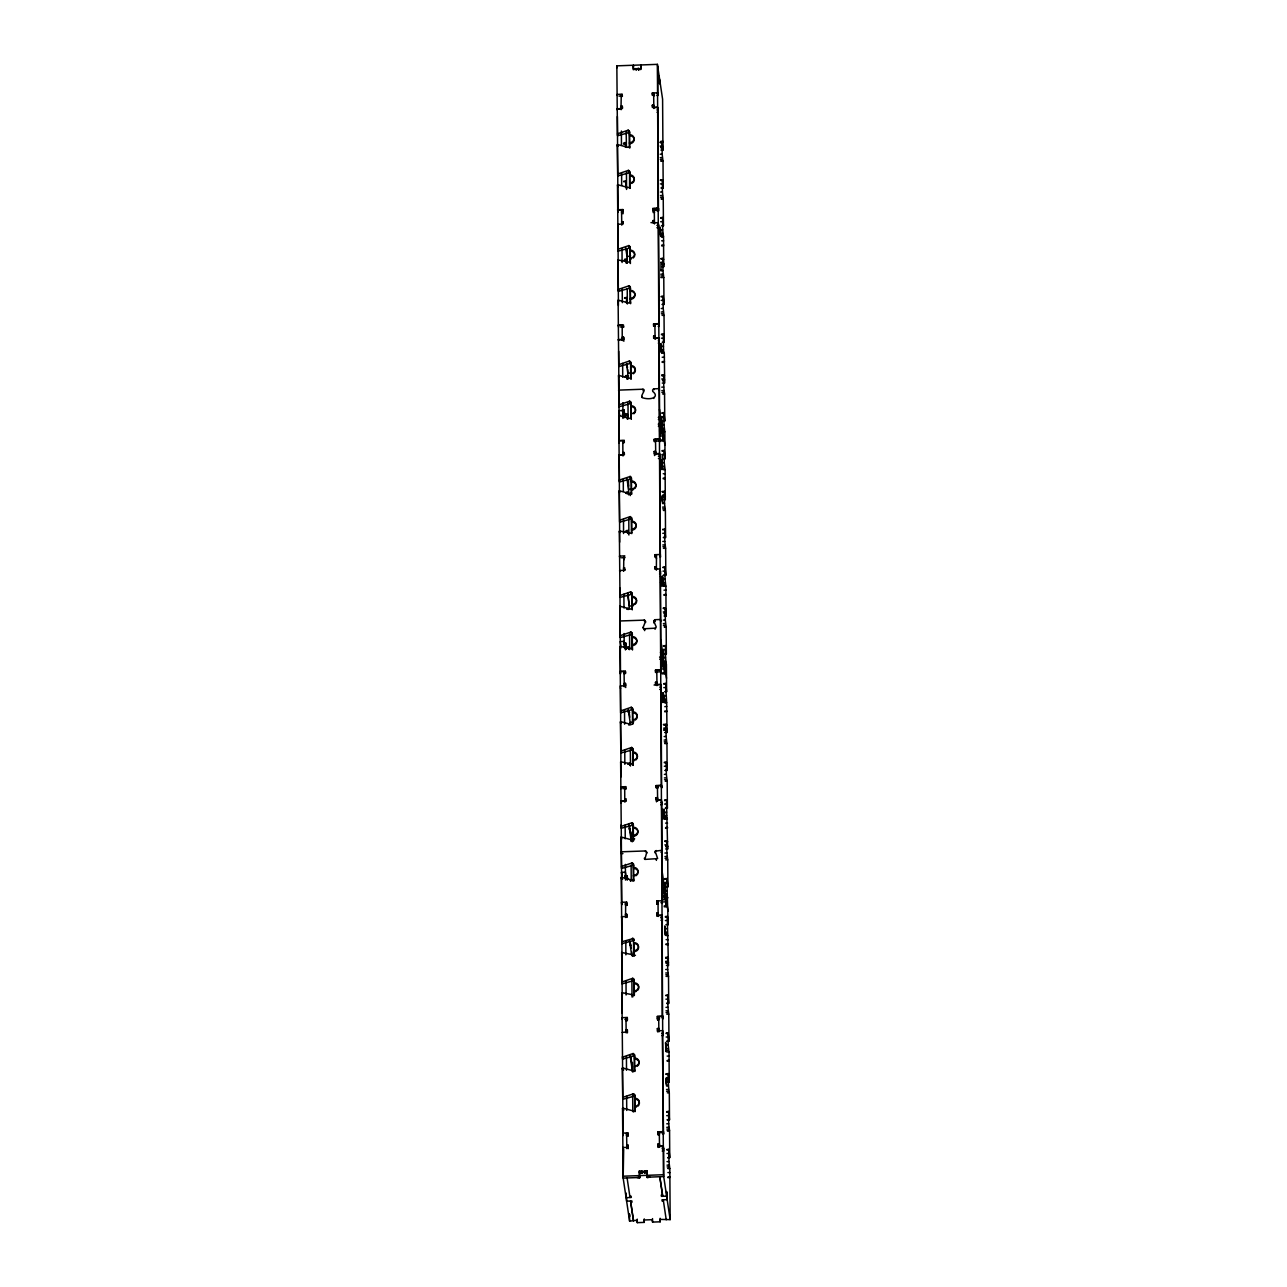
<?xml version="1.0" encoding="UTF-8"?>
<svg xmlns="http://www.w3.org/2000/svg" width="1287" height="1287" viewBox="0 0 1287 1287"><rect width="100%" height="100%" fill="white"/><g stroke="black" fill="none" stroke-linecap="round" stroke-linejoin="round"><path stroke-width="1.5" d="M659.604 429.311C663.432 430.984 663.288 425.241 659.507 427.236M661.92 883.284L663.947 883.944L664.687 896.926L662.725 896.975M626.447 147.394L626.174 131.547M662.934 150.273L662.596 99.163L659.089 75.708L659.298 81.58L659.282 80.421M663.722 266.747L663.529 236.744L661.566 236.824M662.58 380.132L664.639 379.681L664.317 353.217L663.577 351.48L661.631 351.608M664.51 383.204L664.639 379.794M666.972 729.423L666.666 702.638L664.703 702.702L666.65 702.509L665.765 687.548L663.802 687.612M666.875 732.625L666.875 729.52L664.945 729.552M667.663 849.098L666.553 804.021L664.591 804.085M668.452 965.572L667.342 920.495L665.379 920.559M625.482 147.345L625.482 143.163M625.739 187.21L625.739 181L626.496 188.722M628.088 533.494L628.088 530.421M628.86 649.308L628.876 646.878M629.649 765.138L629.665 763.352L629.858 764.993M661.454 338.208L663.416 338.127L663.416 333.96L661.502 334.137M661.985 416.843L663.947 416.763L663.947 412.596L662.033 412.773M662.178 454.359L664.189 454.601L664.205 450.418L662.049 450.627M665.347 510.376L664.526 503.555C661.405 504.81 660.456 492.696 664.478 495.398L664.478 491.232L665.282 499.469L663.32 499.533M662.773 533.317L664.719 533.236L664.735 529.07L665.524 537.29L663.561 537.371M663.014 571.138L664.977 571.074L664.993 566.891L665.781 575.128L663.336 575.225M663.304 611.952L665.266 611.872L665.266 607.705L666.055 615.942L664.092 616.006M667.342 920.495L667.342 916.312L665.443 916.505M665.91 999.195L667.873 999.13L667.873 994.948L668.677 1003.184L666.714 1003.249M666.167 1037.032L668.13 1036.952L668.13 1032.785M669.288 1092.727L668.468 1085.922C665.331 1087.161 664.43 1075.16 668.403 1077.766L668.403 1073.583L666.006 1073.792M666.698 1115.668L668.661 1115.604L668.661 1111.421L666.763 1111.614M666.956 1153.506L668.918 1153.425L668.918 1149.243M659.539 409.314L661.534 431.032L659.571 431.081M662.306 429.15L663.014 440.862L660.794 440.91M663.497 895.173C666.393 896.267 666.183 891.827 663.4 893.098M660.842 650.321L662.322 650.273L663.111 663.979L661.148 664.028M663.175 663.931L663.046 655.196L664.575 673.793L662.129 673.857M665.459 895.092L666.151 906.74L664.189 906.788M628.603 609.443L626.721 609.25M622.924 853.619L621.396 853.683L621.122 851.817L645.784 850.932L646.782 852.155L644.851 859.41L657.593 858.622M661.615 430.952L659.652 430.164M662.885 432.078L663.078 440.797M665.363 893.065L664.623 888.127L664.752 896.878M627.38 379.263L627.091 376.142L627.042 378.973M630.598 880.968L630.501 879.858L630.437 880.952M660.955 187.966L663.175 187.886L662.403 179.681L662.371 183.816L660.408 183.896M664.607 691.682L666.569 691.602L665.813 683.397L665.765 687.548M664.639 732.48L666.843 732.4L666.087 724.195L666.039 728.345L663.963 727.927L663.802 730.389M665.669 848.953L667.631 848.873L666.875 840.668L666.827 844.819L664.864 844.899M626.447 649.292L625.627 642.856L625.707 648.97M662.21 427.139L661.486 422.249L661.615 430.083M629.761 148.102L629.456 132.481L617.857 135.634L617.583 133.768L628.329 130.148L629.407 131.242L629.343 146.782L628.297 147.442L617.647 144.578L617.905 146.445M629.97 188.385L629.681 172.667L618.066 175.82L617.808 173.954L628.555 170.334L629.616 171.316L629.568 186.953L628.41 187.629L617.857 184.765L618.13 186.631M630.389 263.529L630.083 247.908L618.484 251.062L618.21 249.195L628.957 245.56L630.035 246.67L629.906 262.307L618.275 260.006L618.403 260.939M630.614 303.716L630.308 288.079L618.693 291.248L618.436 289.382L629.182 285.746L630.244 286.744L630.196 302.381L629.037 303.056L618.484 300.193L618.629 301.126M631.016 379.054L630.727 363.32L619.111 366.473L618.838 364.623L629.584 360.987L630.662 362.081L630.598 377.622L629.44 378.281L618.902 375.434L619.176 377.284M631.241 419.128L630.936 403.507L619.337 406.66L619.063 404.794L629.81 401.174L630.887 402.155L630.823 417.808L629.665 418.468L619.127 415.604L619.385 417.471M631.644 494.369L631.354 478.748L619.739 481.901L619.465 480.035L630.34 476.431L631.29 477.509L631.241 493.05L630.083 493.709L619.53 490.846L619.739 492.245M619.916 532.191L619.755 531.032L631.386 533.333L631.515 517.68L630.324 516.586L619.69 520.221L619.964 522.088L631.483 518.838L631.853 532.673M632.271 609.797L631.981 594.176L620.366 597.329L620.109 595.463L630.855 591.827L631.917 592.824L631.869 608.461L630.71 609.137L620.157 606.274L620.431 608.14M620.656 648.31L620.382 646.46L632.014 648.745L632.142 633.107L631.064 632.014L620.318 635.649L620.591 637.499L632.207 634.346L632.496 649.983M632.898 723.342L632.528 709.491L620.994 712.741L620.736 710.891L631.354 707.239L632.544 708.252L632.496 723.889L631.45 724.549L620.784 721.685L620.977 722.972M621.138 762.805L621.01 761.872L632.641 764.172L632.77 748.535L631.82 747.457L620.945 751.061L621.219 752.927L632.834 749.774L633.124 765.395M633.494 840.958L633.236 825.015L621.637 828.168L621.364 826.302L632.239 822.699L633.188 823.664L633.124 839.317L632.078 839.961L621.428 837.113L621.685 838.979M622.57 879.343L621.637 877.3L632.19 880.163L633.349 879.488L633.413 863.947L632.335 862.853L621.589 866.489L621.846 868.355L633.461 865.186L633.751 880.919M633.864 940.427L622.264 943.596L621.991 941.73L633.526 938.48L633.606 954.938L622.055 952.541L622.264 954.053M622.49 994.24L622.264 992.711L633.912 995.012L634.041 979.375L632.834 978.265L622.216 981.901L622.474 983.767L634.008 980.517L634.378 995.301M634.523 1069.626L634.797 1071.476L634.427 1055.758L622.892 1059.008L622.618 1057.142L633.14 1053.506L634.443 1054.52L634.378 1070.157L633.22 1070.816L622.683 1067.953L623.616 1069.996M623.825 1110.182L622.908 1108.139L633.445 1111.003L634.604 1110.343L634.668 1094.803L633.719 1093.725L622.844 1097.328L623.117 1099.195L634.716 1096.041L635.022 1111.662M664.462 665.025L664.639 673.777M666.216 906.643L666.022 897.972L668.082 911.26M625.932 492.776L627.831 492.615L627.815 493.484M661.245 296.316L663.207 296.235L663.159 300.289L661.196 300.37M663.69 374.758L663.69 378.925L661.727 379.005M665.717 957.303L667.68 957.238L667.615 961.292L665.652 961.357M627.686 879.069L627.203 875.803L627.236 880.195M627.091 303.169L626.56 297.506L626.528 303.169M660.955 150.112L662.918 150.048L662.145 141.843L662.113 145.994L660.151 146.058M663.722 263.722L661.808 263.658M667.663 846.074L665.733 846.009M657.512 858.156L655.115 851.19L661.679 850.321L661.952 852.187L660.939 852.219M644.369 858.172L644.465 859.024M663.111 469.642L665.106 469.691L665.299 499.678M665.524 645.527L665.508 649.71L663.465 649.356M666.312 762.001L666.296 766.183L664.333 766.248M667.052 1051.994L669.031 1052.058L669.24 1082.045M618.87 391.988L618.613 390.122L642.953 389.221C646.943 389.559 639.832 395.334 642.326 397.715C650.788 400.514 660.054 397.233 652.638 391.296M620.141 622.828L619.867 620.977L644.674 620.125L645.511 621.38L643.066 627.589L644.304 628.764L655.678 628.153L656.225 626.914L653.748 621.138L654.037 623.069M663.03 147.056L661.019 147.185M663.706 244.98L661.679 245.173M664.494 361.454L662.21 361.647M665.266 477.992L663.255 478.104M665.395 496.476L663.368 496.605M666.055 594.465L664.044 594.578M666.183 612.95L664.156 613.079M666.843 710.939L664.816 711.051M668.42 943.821L665.91 944.014M668.548 962.306L666.039 962.515M669.208 1060.343L667.181 1060.472M669.32 1078.844L667.309 1078.956M662.628 217.487L660.714 217.664M627.316 413.947L627.316 419.144M662.902 258.285L662.902 262.468L660.875 262.226M666.553 799.838L664.655 800.031M667.084 878.474L667.084 882.657C663.078 879.986 664.028 892.052 667.149 890.813L668.178 924.774M667.615 827.444L665.604 827.525M661.808 416.361L661.92 423.938M659.443 390.492L659.169 388.626L653.539 388.851L652.477 390.234M631.965 839.977L632.239 841.843M632.19 880.163L632.319 881.096M632.593 955.404L632.737 956.338M632.818 995.575L632.979 996.749M662.483 666.039L664.446 665.958M617.47 135.698L616.843 65.846L657.4 64.35L659.089 75.724M633.574 67.101L633.301 65.235L633.317 69.723L638.336 68.388L638.609 70.238M657.078 92.584L657.914 95.495L656.933 95.528M653.635 95.27L652.332 95.318L652.316 93.018L657.544 92.825L657.914 95.495M656.917 93.227L657.898 93.179M618.999 96.123L622.49 95.994M620.929 96.477L622.232 96.428L622.232 94.128L616.988 94.498L617.133 95.431M653.844 108.51L653.635 93.147L654.472 95.624M622.297 106.242L620.977 106.29L621.251 108.156L622.554 108.108L622.297 106.242L622.297 108.558L617.068 108.751M652.38 105.132L653.699 105.084L653.957 106.95L652.654 106.998L652.38 105.132L652.396 107.448L657.625 107.255L658.011 112.226L657.03 112.259M621.138 109.717L620.994 108.784L617.068 108.928L617.213 109.862M653.699 107.577L657.625 107.432M657.013 109.958L657.995 109.91M624.275 142.648L626.238 142.664M660.923 141.297L662.885 141.216M623.568 143.356L625.53 143.275L625.9 147.345M660.215 142.004L662.162 141.924M623.487 143.919L625.45 143.838M660.118 142.567L662.081 142.487M624.356 144.144L626.319 144.08M660.987 142.793L662.934 142.567M660.955 147.876L662.918 147.812M660.199 154.215L662.162 154.134L662.982 160.955L660.778 161.036L663.014 161.084L663.191 188.095M660.231 157.706L662.194 157.641M660.328 159.475L662.29 159.395M623.825 181.194L625.788 181.113M660.456 179.842L662.419 179.762M623.745 181.757L625.707 181.676M660.376 180.405L662.338 180.325M660.456 192.053L662.419 191.972L663.239 198.793L663.448 225.933M660.488 195.544L662.451 195.463M660.585 197.313L662.548 197.233M661.277 198.858L663.239 198.793L661.309 198.986M656.965 208.044L658.526 208.607L658.542 210.907L657.078 210.971M623.117 211.406L622.86 209.556L617.615 209.749L617.985 212.403L617.374 116.522M653.233 212.612L652.943 208.446L658.188 208.253L658.542 210.907M617.615 209.926L621.541 209.781L621.911 212.258L621.894 210.392M654.472 223.938L654.263 208.574L658.526 208.607M623.133 213.722L622.86 211.856L621.557 211.905L621.83 213.771M652.959 210.746L654.263 210.698L654.536 212.564M660.633 218.243L662.676 217.551L663.432 225.708L661.47 225.788M622.924 221.67L621.605 221.718L621.878 223.584L623.198 223.536L622.924 221.67L622.94 223.97L617.696 224.356M656.917 227.719L658.638 227.654L658.252 222.667L653.024 222.86L653.008 220.56L654.327 220.511M660.665 221.734L662.628 221.654L662.596 218.163M654.584 222.378L653.281 222.426L653.008 220.56M650.965 222.635L654.81 222.49M656.901 225.402L658.622 225.338M660.714 229.89L662.676 229.81L663.497 236.631L661.534 236.695M660.746 233.381L662.708 233.301M660.842 235.135L662.805 235.071M661.647 240.782L663.625 240.846M661.631 245.865L663.593 245.801M624.822 259.121L627.026 259.041L626.962 249.598M624.356 259.829L626.319 259.749L626.64 263.304M660.987 258.478L662.95 258.397L663.706 266.522L661.743 266.586M624.275 260.392L626.319 259.749M660.907 259.041L662.869 258.96M625.128 260.618L627.091 260.537M661.775 259.266L663.738 259.33M661.743 264.35L663.706 264.285M660.875 269.626L660.987 270.688L662.95 270.608L663.77 277.429L663.979 304.569M660.762 274.195L662.982 274.115M660.875 275.949L663.078 275.868M660.826 277.542L663.802 277.558M624.613 297.667L626.576 297.587M624.533 298.23L626.496 298.15M661.164 296.879L663.127 296.798M662.001 304.424L663.963 304.359L663.207 296.235M661.245 308.526L663.207 308.446L664.028 315.267L664.237 342.406M661.277 312.017L663.239 311.937M661.373 313.787L663.336 313.706M662.065 315.331L664.06 315.379M658.333 323.439L659.169 326.335L658.188 326.367M654.906 326.126L653.587 326.174L653.571 323.857L658.815 323.664L659.169 326.335M618.259 325.354L622.184 325.209L622.522 327.525L622.458 324.951M655.099 339.35L654.89 324.002L658.815 323.857M658.172 324.067L659.153 324.034M620.27 326.962L623.761 326.834M622.184 327.332L623.503 327.284L623.487 324.967L618.259 325.161L618.516 327.027M661.421 334.7L663.384 334.636M623.552 337.081L622.248 337.13L622.506 338.996L623.825 338.948L623.552 337.081L623.841 341.264M653.651 335.971L654.954 335.923L655.228 337.789L653.909 337.837L653.651 335.971L653.651 338.288L658.896 338.095L659.266 343.066L658.284 343.114M618.323 339.591L623.568 339.398M622.393 340.556L622.248 339.623L618.339 339.768L618.468 340.701M654.97 338.417L658.896 338.272M658.268 340.798L659.25 340.765M662.242 342.262L664.205 342.181L663.465 334.073M661.502 346.348L663.465 346.283L663.561 351.415M661.518 349.855L663.481 349.774M662.081 353.185L664.317 353.217M662.194 357.255L664.414 357.319M662.162 362.355L664.365 362.258M631.515 372.973L627.815 373.101L626.415 363.771M625.852 375.595L627.815 375.514L627.783 369.562M625.144 376.303L627.107 376.222M661.775 374.951L663.738 374.871L664.494 382.995L662.274 383.076M625.064 376.866L627.026 376.785M661.695 375.514L663.658 375.434M625.916 377.091L627.879 377.011M662.065 375.756L664.526 375.659M662.532 380.823L664.494 380.759M661.775 387.162L663.738 387.081L664.559 393.902L664.768 421.042M661.808 390.653L663.77 390.572M661.904 392.422L663.867 392.342M662.596 393.967L664.591 394.031M622.345 410.006L624.05 409.942L624.822 415.138L624.871 416.827L622.908 416.956M622.264 410.923L624.05 409.909M624.903 414.157L627.364 414.06L627.831 419.128M622.329 414.897L627.284 414.623M661.952 413.352L663.915 413.272M658.284 417.406L660.746 417.358M658.381 419.482L660.842 419.401M662.789 420.897L664.752 420.833L663.995 412.709M659.523 422.345L661.486 422.281M659.443 423.278L661.405 423.198M658.252 424.163L660.714 424.067M662.033 425L663.995 424.919L664.816 431.74M658.349 426.238L660.81 426.142M662.049 428.491L664.012 428.41M662.162 430.244L664.124 430.18M662.113 431.837L664.848 431.853L665.025 458.88M660.987 432.159L662.95 432.094L664.929 445.366M660.907 433.092L662.869 433.011M662.178 433.896L660.215 433.96M660.311 436.036L662.274 435.971M624.388 442.261L624.115 440.395L618.886 440.588L619.24 443.259L618.661 351.303M655.533 441.538L654.214 441.586L654.214 439.285L659.443 439.092L659.797 441.763L659.7 438.835M618.886 440.765L622.811 440.621L623.165 443.114L623.149 441.232M655.726 454.778L655.517 439.414L659.443 439.269M660.875 439.977L663.078 439.897M622.811 442.744L624.131 442.696L624.115 440.395M624.179 452.509L622.876 452.557L623.149 454.424L624.452 454.375L624.179 452.509L624.195 454.81L618.967 455.003L619.32 457.689M654.279 451.399L655.582 451.351L655.855 453.217L654.536 453.265L654.279 451.399L654.552 455.566M662.21 451.174L664.172 451.11M654.295 453.7L659.523 453.507L659.797 455.373L660.344 556.37L660.07 554.504L654.842 554.697L654.858 557.014L656.161 556.965L656.434 558.831M618.967 455.196L622.892 455.051L623.021 455.984M655.598 453.844L659.523 453.7L659.893 458.494L658.429 458.542M658.413 456.242L659.877 456.193M663.03 458.735L664.993 458.655L664.253 450.547M659.716 460.119L661.679 460.038L661.872 462.403M659.893 461.309L661.856 461.245M659.909 462.483L662.033 462.339L662.21 463.545L660.07 463.577M662.29 462.821L664.253 462.757L665.073 469.562M659.764 465.942L661.888 465.894L661.904 467.068L661.679 460.038M662.306 466.312L664.269 466.248M659.941 467.133L662.065 467.004M660.102 468.243L662.065 468.162L662.242 469.369L660.279 469.449M662.403 468.082L664.365 468.018M663.223 473.713L665.202 473.793M663.191 478.812L665.154 478.732M626.64 492.068L628.603 491.988L628.523 480.083M662.081 491.441L664.526 491.344M625.852 493.339L627.815 493.259M662.242 491.988L664.446 491.907M626.705 493.565L628.683 493.629M663.352 492.213L665.315 492.277M663.32 497.297L665.282 497.232M662.596 507.126L664.542 507.046M662.692 508.896L664.655 508.815M663.384 510.44L665.379 510.489L665.556 537.516L663.352 537.596M626.19 530.598L628.153 530.534L628.426 533.574M662.821 529.247L664.784 529.182M626.109 531.161L628.072 531.097M662.741 529.81L664.703 529.745M662.821 541.457L664.784 541.393L665.604 548.214M662.837 544.964L664.8 544.884M662.934 546.718L664.896 546.653M663.4 548.294L665.636 548.326L665.813 575.353L663.352 575.45M619.514 556.193L624.742 555.807L623.712 560.038M621.524 557.802L625.015 557.673M654.906 566.827L656.209 566.779L656.483 568.629L655.18 568.677L654.906 566.827L654.922 569.127L660.151 568.934L660.521 573.922L659.539 573.954M663.078 567.084L665.041 567.02M662.998 567.647L664.961 567.583M625.08 569.787L623.777 569.835L623.503 567.985L624.806 567.937L624.822 570.238L619.594 570.559L619.723 571.492M659.523 571.637L660.504 571.605M660.504 576.592L662.467 576.512L662.66 578.877M660.681 577.783L662.644 577.718M660.698 578.957L662.821 578.812L662.998 580.019L660.858 580.051M663.078 579.295L665.041 579.23L665.862 586.035L663.899 586.116M660.553 582.416L662.676 582.367L662.692 583.542M663.095 582.786L665.057 582.721M660.73 583.606L662.837 583.478M660.891 584.716L662.853 584.636M663.191 584.555L665.154 584.491M661.068 585.907L663.03 585.842L662.821 578.812M663.915 586.228L665.878 586.164L666.087 616.151M664.012 590.186L665.958 590.041M627.396 595.929L628.635 595.897M663.979 595.286L665.942 595.205M633.091 605.904L629.375 606.048L627.702 594.835M627.429 608.526L629.391 608.461L627.959 593.21M663.352 607.898L665.315 607.818M663.272 608.461L665.234 608.381M664.124 608.687L666.103 608.751M664.108 613.77L666.071 613.706M663.352 620.109L665.315 620.028L666.135 626.849L664.172 626.914L666.167 626.962L666.344 653.989L664.349 653.844M663.368 623.6L665.331 623.519M663.465 625.369L665.427 625.289M623.664 642.953L625.627 642.889M623.584 643.886L625.546 643.806M626.978 647.071L628.941 647.007L629.166 649.533M663.368 645.736L665.572 645.656L666.312 653.764M626.898 647.634L628.86 647.57M663.529 646.283L665.492 646.219M624.388 647.811L626.351 647.747M660.456 652.412L662.419 652.332M660.842 655.308L663.062 655.228M662.982 656.145L660.778 656.225M659.587 657.11L662.29 657.013M663.465 656.515L663.609 657.93L665.572 657.866L666.393 664.671L663.448 664.784M659.684 659.185L662.387 659.089M662.306 660.134L663.786 660.086M663.384 661.438L665.588 661.357M661.92 662.226L663.883 662.162M661.228 663.095L663.191 663.03M663.481 663.207L665.685 663.127M662.065 665.122L666.409 664.8L666.602 691.827M661.791 666.907L663.754 666.827M661.888 668.983L663.851 668.902M625.643 673.101L625.369 671.235L620.141 671.428L620.495 674.082L619.948 588.062M656.788 672.393L655.485 672.441L655.469 670.125L660.698 669.932L661.068 672.618L660.955 669.69M620.141 671.605L624.066 671.46L624.404 673.793L624.42 672.071M656.997 685.633L656.772 670.27L660.698 670.125M624.082 673.6L625.385 673.551L625.369 671.235M662.194 672.94L664.655 672.844M625.434 683.349L624.131 683.397L624.404 685.263L625.707 685.215L625.434 683.349L625.723 687.531M655.533 682.239L656.837 682.19L657.11 684.057L655.807 684.105L655.533 682.239L655.55 684.555L660.778 684.362L661.148 689.349L659.684 689.398M663.867 683.558L665.829 683.494M663.786 684.121L665.749 684.057M625.45 685.665L620.221 686.035L620.575 688.513M654.086 685.038L660.778 684.555M659.668 687.097L661.148 687.049M661.293 693.049L663.255 692.985L663.786 697.651M661.47 694.256L663.432 694.192L663.448 695.35M661.486 695.43L663.593 695.286L663.819 702.316L661.856 702.38M663.867 695.768L665.829 695.704M661.647 696.524L663.786 696.492M661.325 698.873L663.465 698.841L663.481 700.015L663.255 692.985M663.883 699.259L665.846 699.291M661.518 700.08L663.625 699.951M663.979 701.029L665.942 700.965M661.679 701.19L663.642 701.109L663.819 702.316M664.8 706.66L666.746 706.434M628.185 712.403L629.665 712.355M664.768 711.759L666.73 711.679M628.217 709.443L630.163 722.522L633.783 721.782M628.699 724.983L630.18 724.935L630.163 722.474M663.4 724.388L666.103 724.291M663.561 724.951L666.022 724.854M664.671 725.16L666.875 725.015M664.896 730.244L666.859 730.163M664.14 736.566L666.103 736.502L666.923 743.323L664.719 743.403M664.156 740.073L666.119 739.993M664.253 741.827L666.216 741.762M664.735 743.516L666.956 743.436L667.133 770.463L665.17 770.527M627.766 763.545L629.729 763.481M664.398 762.194L666.36 762.129L667.1 770.237L665.138 770.318M627.686 764.108L629.649 764.044M664.317 762.757L666.28 762.692M664.398 774.404L666.36 774.34L667.181 781.145L667.39 808.3L665.427 808.365M664.414 777.895L666.376 777.831M664.51 779.665L666.473 779.6M657.416 787.805L656.113 787.853L656.097 785.553L661.325 785.36L661.695 788.046L661.582 785.102M620.768 787.033L624.694 786.888L625.064 789.365L625.048 787.065M657.641 801.206L657.416 785.697L661.325 785.553M622.779 788.658L626.27 788.529M624.71 789.011L626.013 788.963L626.013 786.663L620.768 786.856L621.042 788.722M656.161 797.667L657.48 797.618L657.737 799.484L656.434 799.533L656.161 797.667L656.45 801.833M626.335 800.643L625.032 800.691L624.758 798.825L626.077 798.777L626.077 801.077L620.849 801.27L621.122 803.136M656.177 799.967L661.405 799.774L661.791 804.777L660.81 804.809M620.849 801.399L624.774 801.254L624.919 802.187M657.48 800.128L661.405 799.983M664.575 800.594L666.602 799.903L667.358 808.075L665.395 808.139M660.794 802.509L661.775 802.461M662.081 809.523L664.044 809.459L664.575 814.124M662.258 810.73L664.221 810.665L664.237 811.824M662.274 811.888L664.382 811.759L664.607 818.789L662.644 818.854M664.655 812.242L666.618 812.161M662.435 812.998L664.398 812.917M662.612 813.03L664.575 812.966M662.113 815.347L664.253 815.314L664.269 816.489L662.306 816.553M664.671 815.733L666.634 815.668M662.451 816.489L664.414 816.425M662.467 817.663L664.43 817.583L664.607 818.789M664.768 817.502L666.73 817.422M665.476 819.063L667.438 818.982L665.492 819.175M665.588 823.133L667.551 823.213M628.973 828.876L629.954 828.844M665.556 828.233L667.519 828.152M634.668 838.851L630.952 838.995L628.716 824.05M664.929 840.829L666.891 840.765M664.848 841.392L666.811 841.328M665.701 841.618L667.68 841.698M665.685 846.717L667.647 846.637M664.929 853.04L666.891 852.975L667.712 859.78M664.945 856.547L666.907 856.466M665.041 858.3L667.004 858.236M665.749 859.861L667.728 859.909L667.921 886.936L665.958 887M621.492 872.329L622.281 877.637L621.492 872.393L625.418 872.184L626.463 879.278M624.742 875.916L627.203 875.836M624.919 876.833L627.123 876.753M664.687 878.683L667.149 878.603L667.889 886.711L665.926 886.791M664.864 879.246L667.068 879.166M662.017 885.359L663.979 885.279M662.66 888.239L664.623 888.159M662.596 889.156L664.559 889.092M661.904 890.041L663.867 889.961M662.001 892.116L663.963 892.036M664.719 894.385L667.165 894.304M662.789 896.042L664.752 895.977M664.816 896.154L667.261 896.074M666.006 897.699L667.985 897.747M664.14 898.053L666.103 897.988M664.06 898.969L666.022 898.905M663.368 899.854L665.331 899.774M626.914 905.388L626.64 902.074L621.396 902.332L621.766 904.809L621.235 824.822M656.724 900.964L656.997 904.134L656.724 900.964L661.968 900.771L662.226 902.637L660.923 902.686M663.465 901.93L665.427 901.849M624.935 904.021L626.898 903.941M656.997 902.831L658.3 902.782M626.801 905.437L626.64 904.391L625.482 905.372M656.74 903.281L658.188 904.166M664.269 905.855L666.232 905.791M626.978 916.054L626.705 914.204L625.385 914.253L626.978 916.923M656.949 916.328L656.788 913.094L658.107 913.046L658.3 914.43M656.788 913.094L657.062 914.944L658.284 914.912M626.849 917.438L626.721 916.505L621.476 916.698L621.846 919.175M656.804 915.395L662.033 915.202L662.419 920.189L660.939 920.253M658.3 902.991L658.043 901.125L658.124 915.556L662.049 915.411M661.003 917.116L662.306 917.068L662.21 1018.081M665.363 917.068L667.326 916.987M660.923 917.937L662.403 917.888M665.942 924.629L668.146 924.549L667.406 916.424M665.443 928.715L667.406 928.635M665.459 932.206L667.422 932.142M665.556 933.976L667.519 933.895M666.006 935.536L668.243 935.585M666.119 939.623L668.339 939.671M629.761 945.35L631.241 945.302M666.103 944.706L668.307 944.626M629.504 940.524L631.74 955.469L635.456 955.324M665.636 957.866L667.599 957.801M666.006 958.107L668.468 958.171M665.974 963.207L668.436 963.11M666.457 965.427L668.42 965.347L667.68 957.238M665.717 969.513L667.68 969.449L668.5 976.254L668.709 1003.41L666.746 1003.474M665.733 973.004L667.696 972.94M665.829 974.774L667.792 974.709M666.039 976.35L668.516 976.383M665.974 995.141L667.937 995.06M665.894 995.704L667.856 995.639M665.974 1007.351L667.937 1007.287L668.757 1014.092M665.99 1010.842L667.953 1010.778M666.087 1012.612L668.05 1012.531M666.795 1014.172L668.773 1014.22L668.967 1041.231L667.004 1041.312M622.264 1019.32L622.039 1017.695L627.268 1017.502L627.412 1018.548M657.351 1016.392L657.641 1019.98L657.351 1016.392L662.596 1016.199L662.95 1018.886L662.853 1015.958M658.88 1031.901L658.671 1016.537L662.596 1016.392M624.919 1019.465L627.541 1019.368M657.625 1018.258L659.587 1018.178M625.965 1019.851L627.412 1020.736M657.367 1018.693L658.687 1018.644L658.864 1019.931M627.461 1030.549L626.029 1029.664L626.286 1031.531L627.445 1031.482M657.432 1028.506L658.735 1028.458L659.008 1030.324L657.689 1030.372L657.432 1028.506L657.577 1031.756M627.477 1032.866L627.348 1031.933L622.152 1032.431M657.432 1030.823L662.676 1030.63L663.046 1035.617L662.065 1035.649M662.29 1032.512L663.497 1133.477L662.178 1133.525M666.232 1032.978L668.194 1032.898L668.934 1041.022L666.972 1041.086M662.049 1033.348L663.03 1033.316M666.151 1033.541L668.114 1033.461M666.216 1045.189L668.178 1045.108L669.015 1051.929M666.248 1048.68L668.21 1048.599M666.344 1050.449L668.307 1050.369M667.149 1056.08L669.127 1056.144M667.133 1061.164L669.095 1061.099M665.926 1074.355L668.387 1074.275M667.277 1074.565L669.256 1074.645M667.261 1079.664L669.224 1079.584M667.245 1081.9L669.208 1081.82L668.468 1073.712M666.521 1089.478L668.484 1089.413M666.618 1091.247L668.58 1091.183M667.326 1092.808L669.304 1092.856L669.497 1119.883L667.277 1119.963M666.682 1112.177L668.645 1112.097M667.261 1119.738L669.465 1119.658L668.725 1111.534M666.746 1123.824L668.709 1123.744L669.546 1130.565L667.326 1130.646M666.779 1127.315L668.741 1127.251M666.875 1129.085L668.838 1129.005M667.358 1130.774L669.562 1130.694L669.739 1157.705L667.776 1157.785M628.169 1135.794L627.895 1132.93L622.667 1133.123L623.021 1135.601L622.506 1056.37M658.14 1135.054L657.995 1131.82L663.223 1131.627L663.577 1134.314L663.481 1131.386M659.507 1147.328L659.298 1131.965L663.223 1131.82M626.206 1134.861L628.169 1134.78M657.995 1131.82L658.252 1133.67L659.571 1133.622M628.04 1136.164L626.592 1135.279L626.737 1136.212M657.995 1134.12L659.443 1135.005M627.959 1145.044L626.656 1145.092L628.233 1148.631L627.959 1145.044L628.233 1146.91M658.236 1147.409L658.059 1143.934L659.362 1143.886L659.587 1145.398M658.059 1143.934L658.317 1145.8L659.555 1145.752M627.976 1147.344L622.747 1147.537L623.101 1150.031M658.075 1146.234L663.304 1146.041L663.674 1151.045L662.21 1151.093M659.378 1146.395L663.304 1146.25M623.664 1149.388L623.165 1178.088L629.6 1221.122L636.936 1220.253L637.29 1222.65L644.288 1222.393L644.256 1218.902M662.258 1147.956L663.577 1147.907L663.722 1176.624L670.157 1219.626L659.829 1219.4L660.183 1221.813L652.557 1222.087L652.187 1219.69L643.934 1219.996L644.288 1222.393M662.194 1148.792L663.658 1148.728M667.02 1149.436L668.983 1149.371L669.723 1157.48L667.76 1157.56M666.923 1149.999L668.886 1149.934M667.004 1161.646L668.967 1161.582L669.787 1168.403L667.824 1168.467L669.819 1168.516L670.157 1219.626M667.036 1165.153L668.999 1165.073M667.133 1166.907L669.095 1166.842M622.795 1109.973L622.522 1108.107L623.165 1178.088L639.639 1177.492L639.333 1171.009L641.956 1170.913L642.116 1173.117M644.353 1171.974L644.353 1170.816L646.975 1170.72L647.248 1173.101M639.333 1171.009L639.607 1172.875L642.229 1173.133M647.232 1172.586L644.626 1173.117M667.937 1172.554L669.916 1172.618M622.892 1176.221L663.465 1174.725L663.722 1176.591L647.264 1177.203L646.975 1171.846L639.333 1172.119L639.719 1178.023L637.017 1177.525M667.969 1176.945L669.932 1176.865M667.921 1177.637L669.883 1177.557M629.842 1196.299L631.145 1196.25L631.322 1197.441L626.093 1197.666L626.061 1193.017M663.432 1200.996L662.129 1201.044L661.952 1199.838L667.181 1199.645L666.972 1193.805L667.149 1195.012M644.224 620.077L644.353 621.01M645.479 850.916L645.624 851.849M628.716 245.56L628.989 247.426M628.941 285.73L629.214 287.596M629.359 360.971L629.616 362.837M629.568 401.158L629.842 403.024M629.986 476.399L630.26 478.265M630.196 516.586L630.469 518.452M630.614 591.827L630.887 593.693M633.349 1093.693L633.622 1095.559M655.003 851.994L655.163 852.975M663.416 338.127L663.465 346.283M663.69 378.925L663.738 387.081M663.947 416.763L663.995 424.919M627.879 492.615L627.992 493.709M667.873 999.13L667.937 1007.287M653.732 621.074L654.713 619.723L660.424 619.481L660.698 621.331M668.918 1153.425L668.967 1161.582M662.113 145.994L662.162 154.134M662.371 183.816L662.419 191.972M662.628 221.654L662.676 229.81M662.902 262.468L662.95 270.608M663.159 300.289L663.207 308.446M664.189 454.601L664.253 462.757M664.478 495.398L664.526 503.555M664.719 533.236L664.784 541.393M664.977 571.074L665.041 579.23M665.266 611.872L665.315 620.028M665.508 649.71L665.572 657.866M666.039 728.345L666.103 736.502M666.296 766.183L666.36 774.34M666.827 844.819L666.891 852.975M667.084 882.657L667.149 890.813M667.615 961.292L667.68 969.449M668.13 1036.952L668.178 1045.108M668.403 1077.766L668.468 1085.922M668.661 1115.604L668.709 1123.744M664.526 665.009L666.505 678.313M656.37 851.222L656.273 850.514M660.794 640.17L662.322 650.337M655.083 620.141L655.276 621.541M662.065 871.026L663.883 883.204M659.797 1176.768L662.725 1196.315M659.105 79.199L659.636 82.706M659.459 82.674L659.636 83.88L659.604 79.215M660.633 231.773L660.102 227.091L660.151 232.915M660.295 228.298L660.633 230.598M660.134 231.757L660.665 236.422L660.456 229.408M661.421 348.246L660.891 343.565L661.116 350.595L661.1 349.437M660.923 348.23L661.454 351.737M661.277 351.689L661.454 352.895L661.245 345.865M661.695 461.213L662.21 464.704M630.646 255.888L627.026 256.628L625.627 247.297M661.711 464.704L662.242 468.211M626.431 249.405L626.994 253.137M662.483 577.67L662.998 581.177M662.499 581.177L663.03 585.842M623.375 340.09L622.86 336.679L622.892 340.17M626.946 364.012L627.509 367.744M623.873 417.052L622.908 410.553L618.983 410.698L619.707 415.572M632.207 488.835L628.587 489.575L626.914 478.362M663.288 697.651L663.819 701.142M627.734 480.469L628.571 486.084M644.417 629.005L644.53 629.81M664.076 814.108L664.591 817.615M664.269 816.489L664.044 809.459M625.434 649.919L624.163 641.393L620.237 641.553L620.994 646.653M665.347 929.439L665.17 928.233L665.395 935.263L664.864 930.581M664.832 927.09L665.363 930.598M629.021 711.55L629.858 717.165M646.782 852.589L646.846 853.056M666.135 1045.913L665.958 1044.706L666.183 1051.736L666.006 1050.53M665.62 1043.564L666.151 1047.071M665.652 1047.055L666.167 1050.562M629.536 826.157L630.936 835.504M630.324 942.631L631.161 948.229M666.634 1192.647L667.149 1196.154M659.797 1176.672L662.548 1195.092L661.245 1195.14L661.421 1196.331L666.65 1196.138L666.618 1191.505L666.811 1193.869M663.255 1199.806L666.232 1219.77M649.871 1177.042L647.345 1177.734L646.975 1170.72M630.55 1055.356L632.512 1068.435M630.019 1055.115L632.528 1071.942L632.464 1062.451M627.091 1177.895L630.019 1197.521M630.55 1201.012L633.526 1220.977L630.727 1202.203L632.03 1202.155L631.853 1200.948L626.624 1201.157L626.592 1197.65M629.552 1214.526L629.826 1216.328M653.764 388.947L653.893 389.768M621.766 918.709L622.264 1013.239M652.316 93.018L652.589 94.884M641.199 66.827L640.926 64.961L640.958 69.434L638.336 69.53L638.336 68.388M635.939 68.468L636.212 70.335M654.263 208.574L654.439 209.813M652.943 208.446L653.217 210.296L658.445 210.103L657.898 109.105M629.407 131.242L629.681 133.108M628.088 130.132L628.362 131.998M629.488 146.235L629.665 147.41M654.89 324.002L655.228 326.335M616.843 65.846L617.1 67.712M653.571 323.857L653.844 325.724M629.633 171.428L629.89 173.278M628.313 170.318L628.587 172.185M629.826 183.896L629.697 182.963A4.585 4.038 -8.2 0 0 634.25 178.748A4.585 4.038 -8.2 0 0 629.649 174.887M629.713 186.422L629.97 188.288M617.535 146.412L617.261 144.546L617.696 175.885M653.699 397.538L653.828 398.471M630.035 246.67L630.308 248.52M630.115 261.663L630.34 263.175M655.517 439.414L655.726 440.814M617.76 186.599L617.487 184.733L618.114 251.126M654.214 439.285L654.472 441.151L659.716 440.958L659.153 339.961M621.766 225.145L621.541 209.781M630.26 286.84L630.533 288.706M630.34 301.85L630.517 303.121M642.953 389.221L643.227 391.087M617.696 224.163L618.066 226.834M641.859 396.476L641.988 397.41M618.162 261.84L617.889 259.974L618.323 291.296M660.328 554.247L660.44 557.191L660.07 554.697M630.662 362.081L630.936 363.948M630.871 374.549L630.727 373.632A4.585 4.038 -8.2 0 0 635.295 369.417A4.585 4.038 -8.2 0 0 630.678 365.54M630.743 377.091L631.016 378.957M618.387 302.011L618.114 300.144L618.741 366.538M654.842 554.697L655.115 556.563M656.354 570.205L656.499 555.308M630.887 402.268L631.161 404.134M631.08 414.736L630.952 413.803A4.585 4.038 -8.2 0 0 635.505 409.604A4.585 4.038 -8.2 0 0 630.903 405.727M630.968 417.261L631.209 418.902M618.79 377.252L618.532 375.386L618.95 406.724M654.954 628.378L655.083 629.311M631.29 477.509L631.563 479.375M631.386 492.503L631.531 493.565M656.772 670.27L656.997 671.83M619.015 417.438L618.741 415.572L619.369 481.965M630.083 493.709L630.34 495.575M655.469 670.125L655.743 671.991L660.971 671.798L660.424 570.801M631.515 517.68L631.788 519.546M645.479 621.508L645.624 622.441M631.595 532.689L631.74 533.622M644.642 630.63L644.369 628.764L644.546 629.938M643.114 627.332L643.243 628.265M619.433 492.68L619.16 490.814L619.594 522.152M631.933 592.921L632.19 594.787M632.014 607.931L632.223 609.443M657.416 785.697L657.77 788.191L657.754 786.309M619.642 532.866L619.369 531L619.996 597.393M656.097 785.553L656.37 787.419M623.648 571.348L623.793 556.66M632.142 633.107L632.416 634.974M630.839 631.997L631.097 633.864M619.514 556L619.787 557.866M632.223 648.117L632.4 649.275M620.061 608.107L619.787 606.241L620.221 637.564M656.209 859.217L656.386 860.392M662.226 900.53L662.322 903.458L661.968 900.98M632.56 708.349L632.834 710.215M631.241 707.239L631.515 709.105M632.641 723.358L632.77 724.291M620.27 648.278L620.012 646.412L620.624 712.805M658.124 915.556L658.252 916.473M624.275 686.824L624.066 671.46M632.77 748.535L633.043 750.401M631.467 747.425L631.724 749.291M632.866 763.529L633.091 765.17M620.688 723.519L620.414 721.653L620.849 752.992M633.188 823.777L633.461 825.643M631.869 822.666L632.142 824.533M633.268 838.77L633.542 840.636M658.671 1016.537L659.024 1019.031L659.024 1017.148M620.897 763.706L620.64 761.84L621.251 828.233M633.413 863.947L633.671 865.813M632.094 862.853L632.367 864.703M633.606 876.431L633.477 875.498A4.585 4.038 -8.2 0 0 638.03 871.283A4.585 4.038 -8.2 0 0 633.429 867.422M633.494 878.957L633.751 880.823M621.315 838.947L621.042 837.081L621.476 868.419M633.815 939.188L633.96 940.121M632.496 938.094L632.77 939.944M633.896 954.198L634.105 955.597M659.298 1131.965L659.587 1133.992M621.541 879.118L621.267 877.267L621.894 943.644M625.546 917.486L625.675 902.798M634.041 979.375L634.314 981.241M632.721 978.265L632.995 980.131M634.121 994.384L634.282 995.543M621.943 954.359L621.669 952.509L622.104 983.831M634.443 1054.616L634.716 1056.482M633.14 1053.506L633.397 1055.372M634.652 1067.084L634.507 1066.151A4.585 4.038 -8.2 0 0 639.06 1061.952A4.585 4.038 -8.2 0 0 634.459 1058.075M622.168 994.545L621.894 992.679L622.522 1059.072M626.109 1020.784L625.965 1017.55L626.174 1032.914M633.22 1070.816L633.365 1071.749M634.668 1094.803L634.941 1096.653M644.353 1170.816L644.53 1173.133M634.748 1109.796L634.974 1111.308M633.445 1111.003L633.574 1111.936M622.57 1069.787L622.313 1067.92L622.731 1099.259M626.849 1148.648L626.592 1132.978L626.946 1135.456L626.93 1133.718M662.258 462.628L662.178 461.76M627.026 259.041L627.107 260.682M627.911 377.316L628.008 379.07M627.091 260.392L627.236 263.191M628.667 493.42L628.603 492.165M628.699 493.79L628.764 494.916M627.863 376.785L627.815 375.514M623.986 410.875L624.179 417.744M666.537 800.514L666.553 804.021M660.939 262.532L660.987 270.688M662.226 454.665L662.242 469.369M662.515 495.479L662.564 503.635M663.545 649.79L663.609 657.93M665.122 882.721L665.186 890.877M666.441 1077.83L666.505 1085.987M660.328 232.963L660.328 234.121M661.068 344.771L661.084 345.93M665.025 928.297L664.832 925.932L664.864 931.756M665.041 931.788L665.041 932.946M665.797 1044.771L665.62 1042.406L665.829 1049.42L665.829 1048.262M662.467 576.512L662.515 582.335M657.673 66.216L657.818 94.691M658.526 224.533L659.089 325.531M661.051 686.228L661.598 787.226M661.679 801.64L662.226 902.637M657.4 64.35L663.465 1174.725M653.973 93.758L653.989 95.64M655.244 324.614L655.244 326.19M658.992 1028.49L659.008 1030.324M660.167 1218.306L660.183 1221.813M657.689 1030.372L657.705 1031.531M658.252 1133.67L658.268 1134.539M658.317 1145.8L658.333 1147.377M652.525 1218.596L652.557 1222.087M640.942 65.106L640.974 68.597L633.333 68.887L633.317 65.396M647.248 1175.465L647.264 1177.203M641.956 1170.913L641.956 1172.071M639.623 1175.755L639.639 1177.492M637.258 1219.159L637.29 1222.65M634.105 942.937L634.169 956.064M626.447 172.088L626.56 189.446M627.236 288.561L627.332 303.989M628.008 403.088L628.104 418.532M628.78 517.631L628.893 535.006M629.568 634.105L629.665 649.549M630.34 748.648L630.453 766.022M630.903 831.965L630.968 841.408M631.129 865.121L631.225 880.565M631.708 951.93L631.74 955.469M631.901 979.664L632.014 997.039M632.673 1094.207L632.786 1111.582M626.238 260.312L626.254 263.159M629.472 1213.914L629.6 1221.122M622.86 209.556L622.86 211.856M626.64 902.074L626.64 904.391M626.705 914.204L626.721 916.505M627.268 1017.502L627.284 1019.803M627.332 1029.616L627.348 1031.933M627.895 1132.93L627.911 1135.231M621.267 94.53L620.994 108.784M621.38 131.033L621.46 145.077M621.605 173.198L621.669 185.248M622.023 248.455L622.088 262.516M622.232 288.61L622.313 302.67M622.651 363.433L622.715 377.171M622.86 402.702L622.94 418.452M623.278 479.311L623.342 491.344M623.503 519.465L623.568 533.51M623.905 594.24L623.986 607.995M624.115 633.542L624.195 647.313M624.533 710.134L624.613 724.195M624.758 750.289L624.838 764.349M625.16 825.08L625.241 838.834M625.385 864.381L625.466 880.067M625.659 914.269L625.659 916.103M625.804 940.797L625.868 954.857M626.013 980.967L626.093 995.012M626.302 1018.307L626.319 1019.883M626.286 1029.697L626.286 1031.531M626.431 1056.225L626.512 1070.285M626.64 1096.379L626.721 1110.44M626.914 1145.108L626.93 1146.958M622.184 325.209L622.248 339.623M622.811 440.621L622.892 455.051M624.694 786.888L624.774 801.254M617.969 226.029L618.403 305.421M619.224 456.869L619.69 542.165M620.495 687.725L620.977 776.93M630.051 250.128A4.585 4.038 -8.2 0 1 634.652 253.989A4.585 4.038 -8.2 0 1 630.099 258.204L630.228 259.137A4.585 4.038 -8.2 0 0 631.225 259.009M629.423 134.701A4.585 4.038 -8.2 0 1 634.024 138.578A4.585 4.038 -8.2 0 1 629.472 142.777L629.6 143.71A4.585 4.038 -8.2 0 0 634.169 139.511A4.585 4.038 -8.2 0 0 629.568 135.634M630.276 290.299A4.585 4.038 -8.2 0 1 634.877 294.176A4.585 4.038 -8.2 0 1 630.324 298.391L630.453 299.308A4.585 4.038 -8.2 0 0 635.006 295.109A4.585 4.038 -8.2 0 0 630.405 291.232M629.777 175.82A4.585 4.038 -8.2 0 1 631.772 183.446M630.196 251.062A4.585 4.038 -8.2 0 1 633.284 257.995M630.823 366.473A4.585 4.038 -8.2 0 1 633.381 373.793M631.949 596.396A4.585 4.038 -8.2 0 1 636.55 600.257A4.585 4.038 -8.2 0 1 631.997 604.472L632.126 605.405A4.585 4.038 -8.2 0 0 633.767 605.067M631.531 521.155A4.585 4.038 -8.2 0 1 636.132 525.016A4.585 4.038 -8.2 0 1 631.579 529.23L631.708 530.164A4.585 4.038 -8.2 0 0 636.277 525.949A4.585 4.038 -8.2 0 0 631.676 522.088M631.322 480.968A4.585 4.038 -8.2 0 1 635.923 484.845A4.585 4.038 -8.2 0 1 631.354 489.044L631.499 489.977A4.585 4.038 -8.2 0 0 633.735 489.382M631.032 406.66A4.585 4.038 -8.2 0 1 633.88 413.787M631.45 481.901A4.585 4.038 -8.2 0 1 635.006 488.4M632.078 597.329A4.585 4.038 -8.2 0 1 635.183 604.263M633.204 827.235A4.585 4.038 -8.2 0 1 637.805 831.096A4.585 4.038 -8.2 0 1 633.252 835.311L633.381 836.244A4.585 4.038 -8.2 0 0 637.95 832.029A4.585 4.038 -8.2 0 0 633.349 828.168M632.802 751.994A4.585 4.038 -8.2 0 1 637.403 755.871A4.585 4.038 -8.2 0 1 632.834 760.07L632.979 761.003A4.585 4.038 -8.2 0 0 633.976 760.874M632.577 711.808A4.585 4.038 -8.2 0 1 637.178 715.685A4.585 4.038 -8.2 0 1 632.625 719.883L632.754 720.817A4.585 4.038 -8.2 0 0 633.751 720.688M632.158 636.566A4.585 4.038 -8.2 0 1 636.759 640.443A4.585 4.038 -8.2 0 1 632.207 644.642L632.351 645.575A4.585 4.038 -8.2 0 0 636.904 641.376A4.585 4.038 -8.2 0 0 632.303 637.499M632.705 712.741A4.585 4.038 -8.2 0 1 635.279 720.06M632.931 752.927A4.585 4.038 -8.2 0 1 635.762 760.054M634.684 1098.261A4.585 4.038 -8.2 0 1 639.285 1102.122A4.585 4.038 -8.2 0 1 634.732 1106.337L634.861 1107.27A4.585 4.038 -8.2 0 0 636.502 1106.949M634.057 982.834A4.585 4.038 -8.2 0 1 638.658 986.711A4.585 4.038 -8.2 0 1 634.105 990.91L634.234 991.843A4.585 4.038 -8.2 0 0 636.47 991.247M633.831 942.663A4.585 4.038 -8.2 0 1 638.432 946.524A4.585 4.038 -8.2 0 1 633.88 950.739L634.008 951.672A4.585 4.038 -8.2 0 0 638.577 947.457A4.585 4.038 -8.2 0 0 633.976 943.58M633.558 868.355A4.585 4.038 -8.2 0 1 635.842 875.82M634.185 983.767A4.585 4.038 -8.2 0 1 637.741 990.266M634.604 1059.008A4.585 4.038 -8.2 0 1 637.162 1066.328M634.813 1099.195A4.585 4.038 -8.2 0 1 639.398 1103.506M638.931 1104.922A4.585 4.038 -8.2 0 1 637.918 1106.128M667.181 781.145L665.218 781.225L667.197 781.273"/></g></svg>
